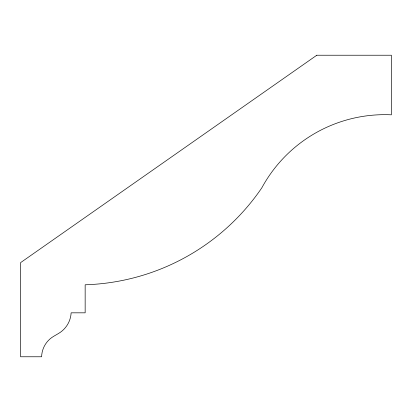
<?xml version="1.0" encoding="UTF-8"?>
<svg xmlns="http://www.w3.org/2000/svg" width="412" height="412" viewBox="0 0 412 412"><rect width="100%" height="100%" fill="white"/><g stroke="black" fill="none" stroke-linecap="round" stroke-linejoin="round"><path stroke-width="0.62" d="M316.797 55.229L20.6 262.629L20.6 356.771L41.633 356.771A24.298 24.298 0 0 1 53.658 336.326L58.561 333.457A25.456 25.456 0 0 0 71.132 312.826L85.155 312.826L85.155 284.785A222.135 222.135 0 0 0 261.785 187.893A139.936 139.936 0 0 1 391.4 114.819L391.4 55.229L316.797 55.229"/></g></svg>
